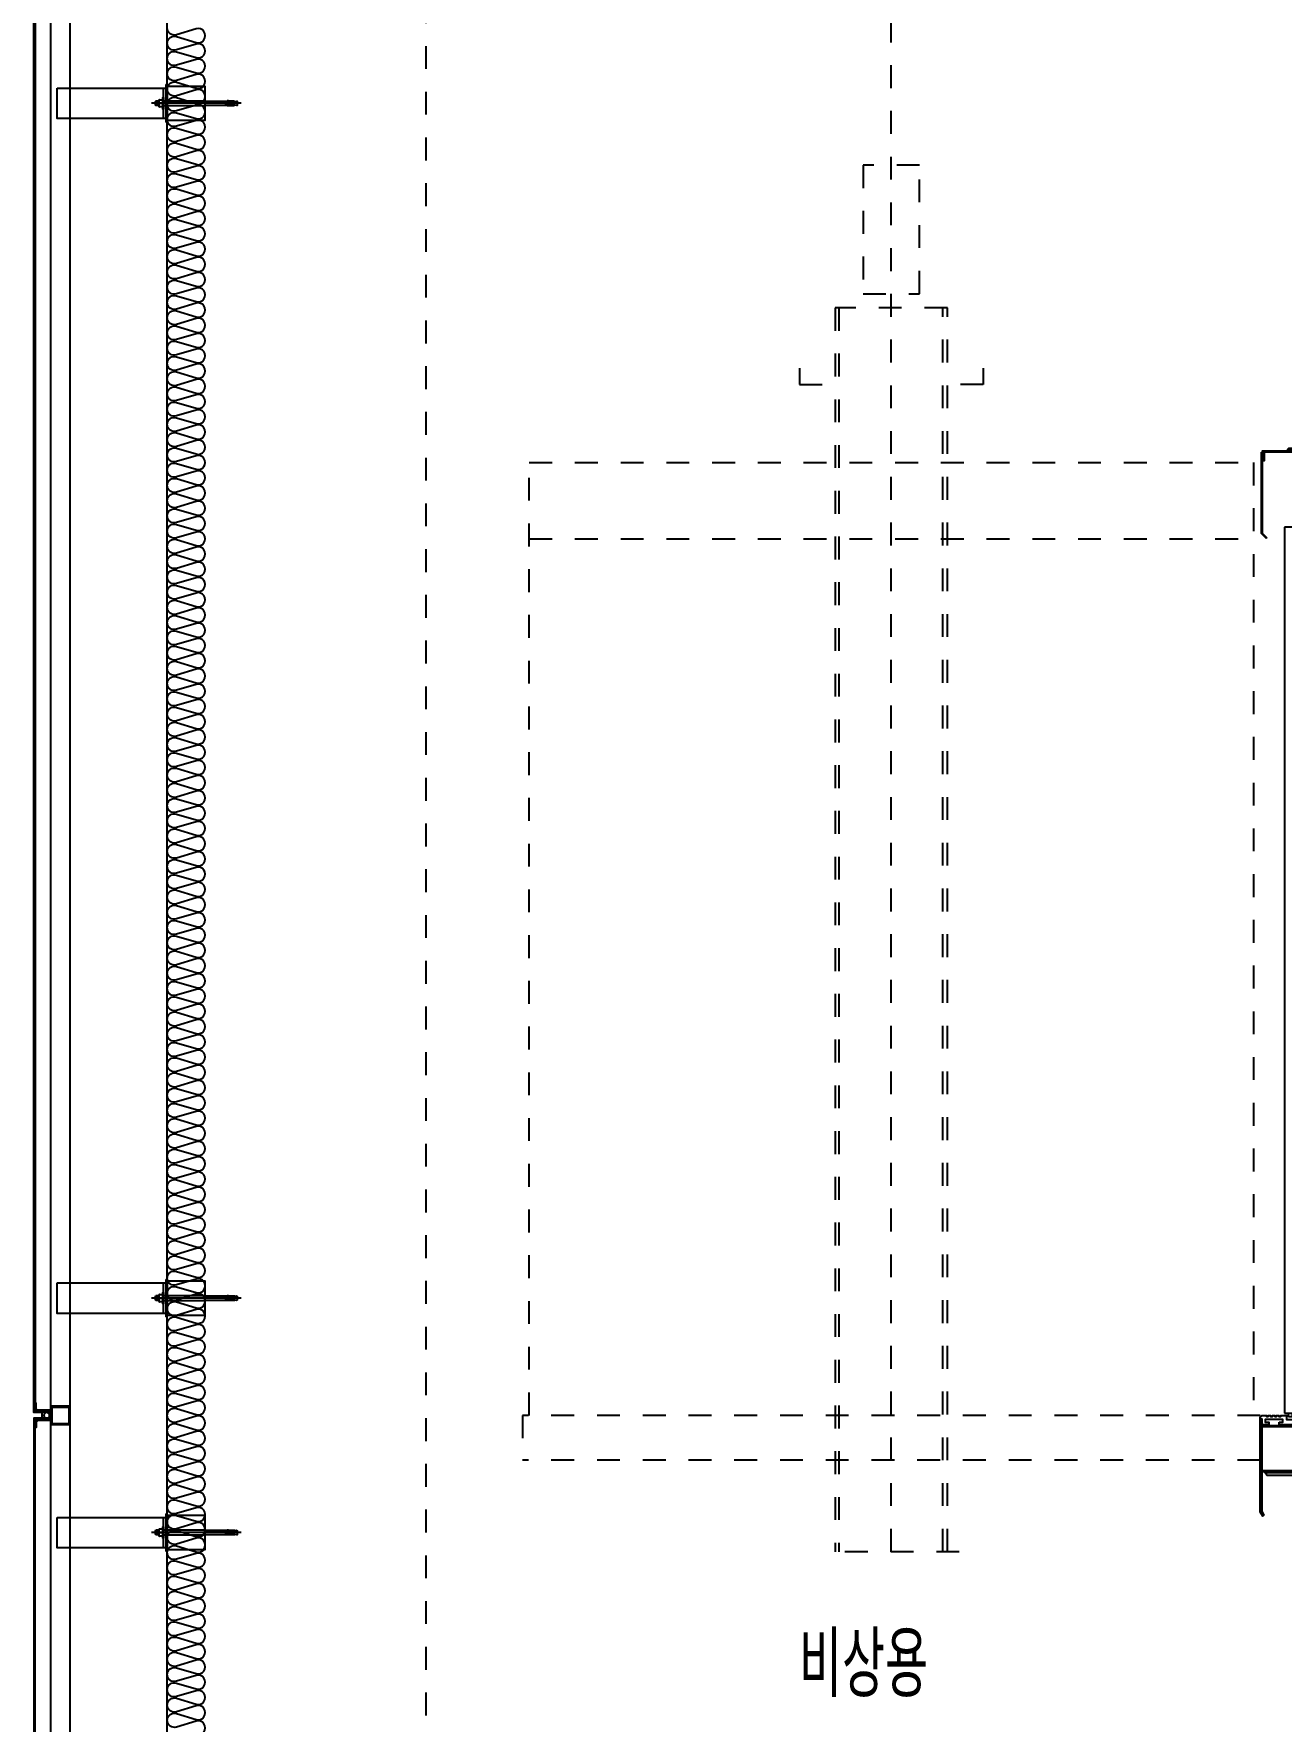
# Model space of a CAD drawing. Header units: millimetres. Extents: x -1320 to 172218, y -4077 to 50350.
# Drawn here: x 118350 to 121623, y 16948 to 21375 of the extents above; entities that cross this region are included whole.
import ezdxf
from ezdxf.enums import TextEntityAlignment as Align

# ---------------------------------------------------------------- set-up
doc = ezdxf.new("R2010")
doc.units = ezdxf.units.MM
doc.header["$LTSCALE"] = 60
doc.linetypes.add('HIDDEN', pattern=[2, 1, -1])
for name, color, linetype in [('A-CORE-ELEV', 5, 'Continuous'), ('A-ETC-8', 8, 'Continuous'), ('A-FIN', 6, 'Continuous'), ('DOR', 4, 'Continuous'), ('ELE8_3', 8, 'Continuous'), ('INSUL', 8, 'Continuous'), ('ISL', 251, 'Continuous'), ('STL4', 4, 'Continuous')]:
    doc.layers.add(name, color=color, linetype=linetype)
doc.layers.add('NOPLOT', color=191, linetype='Continuous', plot=False)
doc.layers.add('NOPLOT-TEXT', color=11, linetype='Continuous', plot=False)
doc.styles.add('Gtx', font='')
doc.styles.get('Gtx').set_extended_font_data('Dotum')

# ---------------------------------------------------------------- blocks, each defined once
blk = doc.blocks.new('A$C5c2f2086')
at = {"layer": 'DOR'}
for p, q in [((258.5, 275.7), (258.5, 2599.7)), ((258.5, 2599.7), (288.5, 2599.7)), ((288.5, 2599.7), (288.5, 275.7)), ((288.4, 275.7), (258.4, 275.7)), ((268.3, 275.7), (268.3, 265.8)), ((268.3, 265.8), (278.3, 265.8)), ((278.3, 265.8), (278.3, 275.7))]:
    blk.add_line(p, q, dxfattribs=at)
at = {"layer": 'DOR', "elevation": 0}
for points in [[(-100, 2739.7), (-100, 2569.7), (-97, 2572.7), (-97, 2572.7), (-97, 2572.7), (-97, 2736.7), (-80, 2736.7), (-80, 2739.7)], [(-97, 2572.7), (-100, 2569.7), (248.4, 2569.7), (248.4, 2679.8), (235.5, 2679.8), (235.5, 2676.8), (245.4, 2676.8), (245.4, 2572.7), (-97, 2572.7)]]:
    blk.add_lwpolyline(points, close=True, dxfattribs=at)
at = {"layer": 'ELE8_3'}
for p, q in [((246, 2846.8), (163.9, 2846.8)), ((169.2, 2853.2), (174.2, 2853.2)), ((169.2, 2840.2), (169.2, 2853.2)), ((174.2, 2840.2), (169.2, 2840.2)), ((174.2, 2854.2), (174.2, 2853.2)), ((219.3, 2854.2), (174.2, 2854.2)), ((181.5, 2851.2), (174.2, 2853.2)), ((181.5, 2842.2), (174.2, 2840.2)), ((174.2, 2839.2), (174.2, 2840.2)), ((219.3, 2839.2), (174.2, 2839.2)), ((176.5, 2842.2), (176.5, 2851.2)), ((236.4, 2851.2), (176.5, 2851.2)), ((236.4, 2842.2), (176.5, 2842.2)), ((219.3, 2841.2), (178.9, 2841.2)), ((219.3, 2852.2), (180.1, 2852.2)), ((225.9, 2860.6), (227.1, 2860.6)), ((227.1, 2860.6), (227.1, 2832.6)), ((239.4, 2851.2), (236.4, 2851.2)), ((236.4, 2842.2), (239.4, 2842.2)), ((239.4, 2842.2), (239.4, 2851.2)), ((227.1, 2832.6), (225.9, 2832.6)), ((-100, 269.7), (-100, 2569.7)), ((248.4, 269.7), (248.4, 2569.7)), ((223, 243.1), (223, 121.6)), ((348, 243.1), (223, 243.1)), ((223, 240.1), (348, 240.1)), ((223, 124.6), (348, 124.6)), ((223, 121.6), (348, 121.6)), ((118.6, 45.4), (118.6, 66)), ((135, 61.7), (121.7, 67.5)), ((135, 49.7), (121.7, 43.9)), ((122.1, 59.9), (123.8, 67.5)), ((123.8, 43.9), (122.1, 51.5)), ((132.2, 55.7), (122.9, 58.7)), ((132.2, 55.7), (122.9, 52.7)), ((129.1, 66.8), (125.3, 68.3)), ((129.1, 44.6), (125.3, 43.1)), ((129.1, 66.8), (128.6, 65.6)), ((130.9, 64.7), (128.6, 65.6)), ((130.9, 46.7), (128.6, 45.8)), ((129.1, 44.6), (128.6, 45.8)), ((131.3, 65.9), (130.9, 64.7)), ((131.3, 45.5), (130.9, 46.7)), ((135, 64.4), (131.3, 65.9)), ((135, 47), (131.3, 45.5)), ((179.9, 64.4), (135, 64.4)), ((240.9, 61.7), (135, 61.7)), ((135, 49.7), (240.9, 49.7)), ((135, 47), (179.9, 47)), ((179.9, 64.4), (179.9, 62.8)), ((182.1, 62.8), (179.9, 62.8)), ((179.9, 47), (179.9, 48.6)), ((182.1, 48.6), (179.9, 48.6)), ((219.1, 64.4), (182.1, 64.4)), ((182.1, 64.4), (182.1, 62.8)), ((182.1, 47), (182.1, 48.6)), ((182.1, 47), (219.1, 47)), ((231.1, 79.7), (228.1, 79.7)), ((228.1, 79.7), (228.1, 31.7)), ((231.1, 31.7), (231.1, 79.7)), ((232.1, 65), (238.3, 65)), ((232.1, 46.4), (238.3, 46.4)), ((232.2, 60.8), (238.3, 60.8)), ((232.2, 50.6), (238.3, 50.6)), ((239.3, 48.5), (239.3, 62.9)), ((246.7, 61.7), (239.3, 61.7)), ((247.8, 60.6), (239.3, 60.6)), ((247.8, 50.8), (239.3, 50.8)), ((246.7, 49.7), (239.3, 49.7)), ((247.8, 60.6), (246.7, 61.7)), ((246.7, 49.7), (246.7, 61.7)), ((247.8, 50.8), (246.7, 49.7)), ((247.8, 50.8), (247.8, 60.6)), ((231.1, 31.7), (228.1, 31.7))]:
    blk.add_line(p, q, dxfattribs=at)
for centre, radius, start, end in [((120.8, 65.5), 2.18, 66.5713, 180), ((120.8, 45.9), 2.18, 180, 293.4287), ((123.2, 59.7), 1.09, 167.4712, 252.3499), ((123.2, 51.7), 1.09, 107.6501, 192.5288), ((124.9, 67.3), 1.09, 68.1986, 167.4712), ((235.2, 62.2), 4.14, 137.6649, 170.3543), ((235.2, 63.6), 4.14, 189.6457, 222.5519), ((244.3, 55.7), 13.1, 157.1519, 202.8481), ((235.2, 47.8), 4.14, 137.4481, 170.3543), ((235.2, 49.2), 4.14, 189.6457, 222.3351), ((235.2, 62.2), 4.14, 9.6457, 42.3351), ((235.2, 63.6), 4.14, 317.4481, 350.3543), ((226.2, 55.7), 13.1, 337.1519, 22.8481), ((235.2, 47.8), 4.14, 9.6457, 42.5519), ((235.2, 49.2), 4.14, 317.6649, 350.3543), ((124.9, 44.1), 1.09, 192.5288, 291.8014)]:
    blk.add_arc(centre, radius, start, end, dxfattribs=at)
at = {"layer": 'NOPLOT'}
blk.add_line((-79.9, 2719.7), (220.1, 2719.7), dxfattribs=at)
at = {"layer": 'STL4', "elevation": 0}
for points in [[(231.6, 2808.4), (231, 2808.7), (230.5, 2809), (230, 2809.3), (229.5, 2809.7), (228.8, 2810.3), (228.2, 2811), (227.8, 2811.5), (227.5, 2812), (227.2, 2812.5), (226.9, 2813.1), (226.5, 2813.8), (226.3, 2814.8), (226, 2815.7), (226, 2816.6), (225.9, 2817.2), (225.9, 2870.7), (220.1, 2876.6), (220.1, 2801.6), (283, 2801.6), (277.1, 2807.4), (235.7, 2807.4), (235.1, 2807.5), (234.2, 2807.5), (233.3, 2807.8), (232.4, 2808)], [(248.1, 2796.6), (342.4, 2796.6), (342.4, 2774.2), (346.4, 2774.2), (346.4, 2800.6), (244.1, 2800.6), (244.1, 2689.7), (248.1, 2689.7)], [(349.2, 2797.2), (347.4, 2797.2), (347.4, 2584), (336, 2572.6), (337.3, 2571.3), (349.2, 2583.2)], [(251.2, 2707.3), (249.3, 2707.3), (249.3, 2666), (251.2, 2666)], [(302.9, 251.6), (293, 251.6), (293, 258.6), (339.4, 258.6), (339.4, 251.6), (329.5, 251.6), (329.5, 244.7), (347.4, 244.7), (347.4, 259.9), (352.4, 259.9), (352.4, 264.8), (347.5, 269.7), (336.3, 269.7), (336.3, 266.8), (331.3, 266.8), (331.3, 269.7), (325.4, 269.7), (325.4, 266.8), (320.4, 266.8), (320.4, 269.7), (314.5, 269.7), (314.5, 266.8), (309.5, 266.8), (309.5, 269.7), (303.6, 269.7), (303.6, 266.8), (298.6, 266.8), (298.6, 269.7), (283.4, 269.7), (283.4, 258.6), (263.4, 258.6), (263.4, 269.7), (242.4, 269.7), (242.4, 262.7), (247.3, 262.7), (247.3, 251.7), (242.4, 251.7), (242.4, 244.7), (252.3, 244.7), (252.3, 259.7), (257.3, 259.7), (257.3, 244.7), (302.9, 244.7)], [(352.3, 258.9), (348.4, 258.9), (348.4, 239.7), (348.4, 17.5), (342.7, 7.7), (345.9, 5.5), (352.3, 16.4)]]:
    blk.add_lwpolyline(points, close=True, dxfattribs=at)
blk.add_lwpolyline([(340.1, 119.7), (220.1, 119.7), (220.1, 0), (228.1, 6), (228.1, 105.7, -0.416885), (234.2, 111.7), (334.1, 111.7)], format="xyb", close=True, dxfattribs=at)
at = {"layer": 'NOPLOT', "color": 1, "style": 'Gtx'}
blk.add_text('H2300', height=50, rotation=270, dxfattribs=at).set_placement((154.6, 651.9))
blk = doc.blocks.new('A$C632c858f')
at = {"layer": 'A-ETC-8'}
blk.add_arc((-2.8, 0), 24, 341.8248, 18.1752, dxfattribs=at)
blk.add_ellipse((34, 0), major_axis=(7.59, 0), ratio=0.987937, dxfattribs=at)
blk = doc.blocks.new('A$Cae507117')
at = {"layer": 'A-ETC-8'}
for points in [[(-50, 0), (-50, -50), (0, -50), (0, 0)], [(-46.8, -3.2), (-46.8, -46.8), (-3.2, -46.8), (-3.2, -3.2)]]:
    blk.add_lwpolyline(points, close=True, dxfattribs=at)
blk = doc.blocks.new('너트 M12')
for p, q in [((-9, 0), (9, 0)), ((-9.5, -9), (-9.5, -0.5)), ((9, -9.5), (-9, -9.5)), ((0, -8.3), (0, -1.2)), ((9.5, -0.5), (9.5, -9))]:
    blk.add_line(p, q)
for centre, start, end in [((-9, -0.5), 90, 180), ((-9, -9), 180, 270), ((9, -0.5), 0, 90), ((9, -9), 270, 0)]:
    blk.add_arc(centre, 0.5, start, end)
at = {"extrusion": (0, 0, -1)}
for centre, major_axis, ratio, start_param, end_param in [((-4.8, -0.9), (-4.75, 0.31), 0.185359, -0.024388, 3.141593), ((4.8, -0.9), (4.75, 0.31), 0.185108, 3.141593, 6.30754), ((-4.8, -8.6), (4.75, 0.31), 0.187111, 0, 3.166211), ((4.8, -8.6), (-4.75, 0.31), 0.185991, 3.117121, 6.283185)]:
    blk.add_ellipse(centre, major_axis=major_axis, ratio=ratio, start_param=start_param, end_param=end_param, dxfattribs=at)
blk = doc.blocks.new('A$C5ebcaad0')
at = {"layer": 'A-ETC-8'}
for p, q in [((-439, -220.5), (-439, -229.5)), ((-437, -219), (-437.5, -219)), ((-426, -220.5), (-437, -219)), ((-431.6, -219.7), (-431.6, -221.5)), ((-415.6, -218.7), (-430.6, -218.7)), ((-426, -220.5), (-412, -220.5)), ((-415.6, -218.7), (-412.6, -218.7)), ((-412.6, -218.7), (-412.6, -231.2)), ((-412, -231), (-412, -219)), ((-409, -219), (-412, -219)), ((-409, -231), (-409, -219)), ((-355, -219), (-409, -219)), ((-355, -219), (-245.5, -219)), ((-234, -219), (-225.5, -219)), ((-234, -220.5), (-224, -220.5)), ((-225.5, -231), (-225.5, -219)), ((-224, -220.5), (-225.5, -219)), ((-224, -229.5), (-224, -220.5)), ((-449, -225), (-214, -225)), ((-437.5, -231), (-437, -231)), ((-437, -231), (-426, -229.5)), ((-431.6, -228.5), (-431.6, -230.2)), ((-431.1, -222.3), (-429.3, -223.5)), ((-431.1, -227.7), (-429.3, -226.5)), ((-430.6, -231.2), (-415.6, -231.2)), ((-421.1, -224), (-427.7, -224)), ((-421.1, -226), (-427.7, -226)), ((-426, -229.5), (-412, -229.5)), ((-420.6, -223.5), (-420.6, -223)), ((-420.6, -227), (-420.6, -226.5)), ((-416.6, -227), (-416.6, -223)), ((-415.6, -231.2), (-412.6, -231.2)), ((-412, -231), (-409, -231)), ((-409, -231), (-355, -231)), ((-245.5, -231), (-355, -231)), ((-234.2, -229.5), (-224, -229.5)), ((-234, -231), (-225.5, -231)), ((-224, -229.5), (-225.5, -231))]:
    blk.add_line(p, q, dxfattribs=at)
blk.add_lwpolyline([(-251.5, -177.5), (-251.5, -272.5, -0.414214), (-252.5, -273.5), (-255, -273.5), (-255, -176.5), (-252.5, -176.5, -0.414214)], format="xyb", close=True, dxfattribs=at)
for points in [[(-255, -180.5), (-255, -269.5), (-355, -269.5), (-355, -180.5)], [(33.5, -185), (-251.5, -185), (-251.5, -265), (33.5, -265)], [(-251.5, -265), (-245.5, -265), (-245.5, -185), (-251.5, -185)], [(-245.5, -210), (-245.5, -240), (-243.5, -240), (-243.5, -210)]]:
    blk.add_lwpolyline(points, close=True, dxfattribs=at)
for centre, radius, start, end in [((-437.5, -220.5), 1.5, 90, 180), ((-430.6, -219.7), 1, 90, 180), ((-418.6, -223), 2, 90, 180), ((-418.6, -223), 2, 0, 90), ((-437.5, -229.5), 1.5, 180, 270), ((-430.6, -221.5), 1, 180, 236.3099), ((-430.6, -228.5), 1, 123.6901, 180), ((-430.6, -230.2), 1, 180, 270), ((-427.7, -221), 3, 236.3099, 270), ((-427.7, -229), 3, 90, 123.6901), ((-421.1, -223.5), 0.5, 270, 0), ((-421.1, -226.5), 0.5, 0, 90), ((-418.6, -227), 2, 180, 270), ((-418.6, -227), 2, 270, 0)]:
    blk.add_arc(centre, radius, start, end, dxfattribs=at)
at = {"layer": 'A-ETC-8', "xscale": -1, "rotation": 90}
blk.add_blockref('너트 M12', (-243.5, -225), dxfattribs=at)

msp = doc.modelspace()

# ---------------------------------------------------------------- linework, layer by layer
at = {"layer": 'A-CORE-ELEV', "color": 4, "linetype": 'HIDDEN'}
for p, q in [((119379.2, 13602.7, 0), (119379.2, 44583.7)), ((120599.8, 17392.4, 0), (120599.8, 43914.6, 0)), ((120674, 21030.2, 0), (120525.7, 21030.2, 0)), ((120525.7, 21030.2, 0), (120525.7, 20692.9, 0)), ((120674, 20692.9, 0), (120674, 21030.2, 0)), ((120525.7, 20692.9, 0), (120674, 20692.9, 0)), ((120452.8, 20655.8, 0), (120452.8, 17392.4, 0)), ((120746.9, 20655.8, 0), (120452.8, 20655.8, 0)), ((120462.2, 20655.8, 0), (120462.2, 17392.4, 0)), ((120734.8, 17392.4, 0), (120734.8, 20655.8, 0)), ((120746.9, 17392.4, 0), (120746.9, 20655.8, 0)), ((120358.6, 20497.6, 0), (120358.6, 20454.5, 0)), ((120841.1, 20497.6, 0), (120841.1, 20454.5, 0)), ((120358.6, 20454.5, 0), (120452.8, 20454.5, 0)), ((120841.1, 20454.5, 0), (120746.9, 20454.5, 0)), ((119649.8, 17750, 0), (119649.8, 20250)), ((119649.8, 20250, 0), (121549.8, 20250)), ((121549.8, 20250), (121549.8, 17750)), ((119649.8, 20050), (121549.8, 20050, 0)), ((121567.8, 17750, 0), (119631.9, 17750, 0)), ((119631.9, 17750, 0), (119631.9, 17632.6, 0)), ((121567.8, 17750), (121567.8, 17632.6)), ((121567.8, 17632.6, 0), (119631.9, 17632.6, 0)), ((120778.2, 17392.4, 0), (120421.5, 17392.4, 0))]:
    msp.add_line(p, q, dxfattribs=at)
at = {"layer": 'A-ETC-8'}
for p, q in [((118395, 680), (118395, 47070, 0)), ((118445, 47070, 0), (118445, 680))]:
    msp.add_line(p, q, dxfattribs=at)
at = {"layer": 'A-ETC-8', "elevation": 0}
for points in [[(118358, 17761.5), (118393, 17761.5), (118393, 17750.5), (118395, 17750.5), (118395, 17763.5), (118359.7, 17763.5, 0.226541), (118356, 17767.2), (118356, 17781.9), (118354, 17781.9), (118354, 17765.5, -0.414214)], [(118358, 17738.5), (118393, 17738.5), (118393, 17749.5), (118395, 17749.5), (118395, 17736.5), (118359.7, 17736.5, -0.226541), (118356, 17732.8), (118356, 17718.1), (118354, 17718.1), (118354, 17734.5, 0.414214)]]:
    msp.add_lwpolyline(points, format="xyb", close=True, dxfattribs=at)
at = {"layer": 'A-FIN', "elevation": 0}
for points in [[(118391, 17761.5), (118391, 17757.5), (118350, 17757.5), (118350, 21492.5), (118391, 21492.5), (118391, 21488.5), (118354, 21488.5), (118354, 17761.5), (118391, 17761.5)], [(118391, 17738.5), (118391, 17742.5), (118350, 17742.5), (118350, 14757.5), (118391, 14757.5), (118391, 14761.5), (118354, 14761.5), (118354, 17738.5), (118391, 17738.5)]]:
    msp.add_lwpolyline(points, close=True, dxfattribs=at)
at = {"layer": 'INSUL'}
msp.add_line((118700, -1850, 0), (118700, 47000, 0), dxfattribs=at)
at = {"layer": 'ISL', "elevation": 0}
msp.add_lwpolyline([(118775.8, 16912.4, 1.372593), (118775.8, 16947.7), (118724.2, 16932.4, -0.509267), (118700, 16950, -0.509267), (118724.2, 16967.7), (118775.8, 16952.4, 1.372593), (118775.8, 16987.7), (118724.2, 16972.4, -0.509267), (118700, 16990, -0.509267), (118724.2, 17007.7), (118775.8, 16992.4, 1.372593), (118775.8, 17027.7), (118724.2, 17012.4, -0.509267), (118700, 17030, -0.509267), (118724.2, 17047.7), (118775.8, 17032.4, 1.372593), (118775.8, 17067.7), (118724.2, 17052.4, -0.509267), (118700, 17070, -0.509267), (118724.2, 17087.7), (118775.8, 17072.4, 1.372593), (118775.8, 17107.7), (118724.2, 17092.4, -0.509267), (118700, 17110, -0.509267), (118724.2, 17127.7), (118775.8, 17112.4, 1.372593), (118775.8, 17147.7), (118724.2, 17132.4, -0.509267), (118700, 17150, -0.509267), (118724.2, 17167.7), (118775.8, 17152.4, 1.372593), (118775.8, 17187.7), (118724.2, 17172.4, -0.509267), (118700, 17190, -0.509267), (118724.2, 17207.7), (118775.8, 17192.4, 1.372593), (118775.8, 17227.7), (118724.2, 17212.4, -0.509267), (118700, 17230, -0.509267), (118724.2, 17247.7), (118775.8, 17232.4, 1.372593), (118775.8, 17267.7), (118724.2, 17252.4, -0.509267), (118700, 17270, -0.509267), (118724.2, 17287.7), (118775.8, 17272.4, 1.372593), (118775.8, 17307.7), (118724.2, 17292.4, -0.509267), (118700, 17310, -0.509267), (118724.2, 17327.7), (118775.8, 17312.4, 1.372593), (118775.8, 17347.7), (118724.2, 17332.4, -0.509267), (118700, 17350, -0.509267), (118724.2, 17367.7), (118775.8, 17352.4, 1.372593), (118775.8, 17387.7), (118724.2, 17372.4, -0.509267), (118700, 17390, -0.509267), (118724.2, 17407.7), (118775.8, 17392.4, 1.372593), (118775.8, 17427.7), (118724.2, 17412.4, -0.509267), (118700, 17430, -0.509267), (118724.2, 17447.7), (118775.8, 17432.4, 1.372593), (118775.8, 17467.7), (118724.2, 17452.4, -0.509267), (118700, 17470, -0.509267), (118724.2, 17487.7), (118775.8, 17472.4, 1.372593), (118775.8, 17507.7), (118724.2, 17492.4, -0.509267), (118700, 17510, -0.509267), (118724.2, 17527.7), (118775.8, 17512.4, 1.372593), (118775.8, 17547.7), (118724.2, 17532.4, -0.509267), (118700, 17550, -0.509267), (118724.2, 17567.7), (118775.8, 17552.4, 1.372593), (118775.8, 17587.7), (118724.2, 17572.4, -0.509267), (118700, 17590, -0.509267), (118724.2, 17607.7), (118775.8, 17592.4, 1.372593), (118775.8, 17627.7), (118724.2, 17612.4, -0.509267), (118700, 17630, -0.509267), (118724.2, 17647.7), (118775.8, 17632.4, 1.372593), (118775.8, 17667.7), (118724.2, 17652.4, -0.509267), (118700, 17670, -0.509267), (118724.2, 17687.7), (118775.8, 17672.4, 1.372593), (118775.8, 17707.7), (118724.2, 17692.4, -0.509267), (118700, 17710, -0.509267), (118724.2, 17727.7), (118775.8, 17712.4, 1.372593), (118775.8, 17747.7), (118724.2, 17732.4, -0.509267), (118700, 17750, -0.509267), (118724.2, 17767.7), (118775.8, 17752.4, 1.372593), (118775.8, 17787.7), (118724.2, 17772.4, -0.509267), (118700, 17790, -0.509267), (118724.2, 17807.7), (118775.8, 17792.4, 1.372593), (118775.8, 17827.7), (118724.2, 17812.4, -0.509267), (118700, 17830, -0.509267), (118724.2, 17847.7), (118775.8, 17832.4, 1.372593), (118775.8, 17867.7), (118724.2, 17852.4, -0.509267), (118700, 17870, -0.509267), (118724.2, 17887.7), (118775.8, 17872.4, 1.372593), (118775.8, 17907.7), (118724.2, 17892.4, -0.509267), (118700, 17910, -0.509267), (118724.2, 17927.7), (118775.8, 17912.4, 1.372593), (118775.8, 17947.7), (118724.2, 17932.4, -0.509267), (118700, 17950, -0.509267), (118724.2, 17967.7), (118775.8, 17952.4, 1.372593), (118775.8, 17987.7), (118724.2, 17972.4, -0.509267), (118700, 17990, -0.509267), (118724.2, 18007.7), (118775.8, 17992.4, 1.372593), (118775.8, 18027.7), (118724.2, 18012.4, -0.509267), (118700, 18030, -0.509267), (118724.2, 18047.7), (118775.8, 18032.4, 1.372593), (118775.8, 18067.7), (118724.2, 18052.4, -0.509267), (118700, 18070, -0.509267), (118724.2, 18087.7), (118775.8, 18072.4, 1.372593), (118775.8, 18107.7), (118724.2, 18092.4, -0.509267), (118700, 18110, -0.509267), (118724.2, 18127.7), (118775.8, 18112.4, 1.372593), (118775.8, 18147.7), (118724.2, 18132.4, -0.509267), (118700, 18150, -0.509267), (118724.2, 18167.7), (118775.8, 18152.4, 1.372593), (118775.8, 18187.7), (118724.2, 18172.4, -0.509267), (118700, 18190, -0.509267), (118724.2, 18207.7), (118775.8, 18192.4, 1.372593), (118775.8, 18227.7), (118724.2, 18212.4, -0.509267), (118700, 18230, -0.509267), (118724.2, 18247.7), (118775.8, 18232.4, 1.372593), (118775.8, 18267.7), (118724.2, 18252.4, -0.509267), (118700, 18270, -0.509267), (118724.2, 18287.7), (118775.8, 18272.4, 1.372593), (118775.8, 18307.7), (118724.2, 18292.4, -0.509267), (118700, 18310, -0.509267), (118724.2, 18327.7), (118775.8, 18312.4, 1.372593), (118775.8, 18347.7), (118724.2, 18332.4, -0.509267), (118700, 18350, -0.509267), (118724.2, 18367.7), (118775.8, 18352.4, 1.372593), (118775.8, 18387.7), (118724.2, 18372.4, -0.509267), (118700, 18390, -0.509267), (118724.2, 18407.7), (118775.8, 18392.4, 1.372593), (118775.8, 18427.7), (118724.2, 18412.4, -0.509267), (118700, 18430, -0.509267), (118724.2, 18447.7), (118775.8, 18432.4, 1.372593), (118775.8, 18467.7), (118724.2, 18452.4, -0.509267), (118700, 18470, -0.509267), (118724.2, 18487.7), (118775.8, 18472.4, 1.372593), (118775.8, 18507.7), (118724.2, 18492.4, -0.509267), (118700, 18510, -0.509267), (118724.2, 18527.7), (118775.8, 18512.4, 1.372593), (118775.8, 18547.7), (118724.2, 18532.4, -0.509267), (118700, 18550, -0.509267), (118724.2, 18567.7), (118775.8, 18552.4, 1.372593), (118775.8, 18587.7), (118724.2, 18572.4, -0.509267), (118700, 18590, -0.509267), (118724.2, 18607.7), (118775.8, 18592.4, 1.372593), (118775.8, 18627.7), (118724.2, 18612.4, -0.509267), (118700, 18630, -0.509267), (118724.2, 18647.7), (118775.8, 18632.4, 1.372593), (118775.8, 18667.7), (118724.2, 18652.4, -0.509267), (118700, 18670, -0.509267), (118724.2, 18687.7), (118775.8, 18672.4, 1.372593), (118775.8, 18707.7), (118724.2, 18692.4, -0.509267), (118700, 18710, -0.509267), (118724.2, 18727.7), (118775.8, 18712.4, 1.372593), (118775.8, 18747.7), (118724.2, 18732.4, -0.509267), (118700, 18750, -0.509267), (118724.2, 18767.7), (118775.8, 18752.4, 1.372593), (118775.8, 18787.7), (118724.2, 18772.4, -0.509267), (118700, 18790, -0.509267), (118724.2, 18807.7), (118775.8, 18792.4, 1.372593), (118775.8, 18827.7), (118724.2, 18812.4, -0.509267), (118700, 18830, -0.509267), (118724.2, 18847.7), (118775.8, 18832.4, 1.372593), (118775.8, 18867.7), (118724.2, 18852.4, -0.509267), (118700, 18870, -0.509267), (118724.2, 18887.7), (118775.8, 18872.4, 1.372593), (118775.8, 18907.7), (118724.2, 18892.4, -0.509267), (118700, 18910, -0.509267), (118724.2, 18927.7), (118775.8, 18912.4, 1.372593), (118775.8, 18947.7), (118724.2, 18932.4, -0.509267), (118700, 18950, -0.509267), (118724.2, 18967.7), (118775.8, 18952.4, 1.372593), (118775.8, 18987.7), (118724.2, 18972.4, -0.509267), (118700, 18990, -0.509267), (118724.2, 19007.7), (118775.8, 18992.4, 1.372593), (118775.8, 19027.7), (118724.2, 19012.4, -0.509267), (118700, 19030, -0.509267), (118724.2, 19047.7), (118775.8, 19032.4, 1.372593), (118775.8, 19067.7), (118724.2, 19052.4, -0.509267), (118700, 19070, -0.509267), (118724.2, 19087.7), (118775.8, 19072.4, 1.372593), (118775.8, 19107.7), (118724.2, 19092.4, -0.509267), (118700, 19110, -0.509267), (118724.2, 19127.7), (118775.8, 19112.4, 1.372593), (118775.8, 19147.7), (118724.2, 19132.4, -0.509267), (118700, 19150, -0.509267), (118724.2, 19167.7), (118775.8, 19152.4, 1.372593), (118775.8, 19187.7), (118724.2, 19172.4, -0.509267), (118700, 19190, -0.509267), (118724.2, 19207.7), (118775.8, 19192.4, 1.372593), (118775.8, 19227.7), (118724.2, 19212.4, -0.509267), (118700, 19230, -0.509267), (118724.2, 19247.7), (118775.8, 19232.4, 1.372593), (118775.8, 19267.7), (118724.2, 19252.4, -0.509267), (118700, 19270, -0.509267), (118724.2, 19287.7), (118775.8, 19272.4, 1.372593), (118775.8, 19307.7), (118724.2, 19292.4, -0.509267), (118700, 19310, -0.509267), (118724.2, 19327.7), (118775.8, 19312.4, 1.372593), (118775.8, 19347.7), (118724.2, 19332.4, -0.509267), (118700, 19350, -0.509267), (118724.2, 19367.7), (118775.8, 19352.4, 1.372593), (118775.8, 19387.7), (118724.2, 19372.4, -0.509267), (118700, 19390, -0.509267), (118724.2, 19407.7), (118775.8, 19392.4, 1.372593), (118775.8, 19427.7), (118724.2, 19412.4, -0.509267), (118700, 19430, -0.509267), (118724.2, 19447.7), (118775.8, 19432.4, 1.372593), (118775.8, 19467.7), (118724.2, 19452.4, -0.509267), (118700, 19470, -0.509267), (118724.2, 19487.7), (118775.8, 19472.4, 1.372593), (118775.8, 19507.7), (118724.2, 19492.4, -0.509267), (118700, 19510, -0.509267), (118724.2, 19527.7), (118775.8, 19512.4, 1.372593), (118775.8, 19547.7), (118724.2, 19532.4, -0.509267), (118700, 19550, -0.509267), (118724.2, 19567.7), (118775.8, 19552.4, 1.372593), (118775.8, 19587.7), (118724.2, 19572.4, -0.509267), (118700, 19590, -0.509267), (118724.2, 19607.7), (118775.8, 19592.4, 1.372593), (118775.8, 19627.7), (118724.2, 19612.4, -0.509267), (118700, 19630, -0.509267), (118724.2, 19647.7), (118775.8, 19632.4, 1.372593), (118775.8, 19667.7), (118724.2, 19652.4, -0.509267), (118700, 19670, -0.509267), (118724.2, 19687.7), (118775.8, 19672.4, 1.372593), (118775.8, 19707.7), (118724.2, 19692.4, -0.509267), (118700, 19710, -0.509267), (118724.2, 19727.7), (118775.8, 19712.4, 1.372593), (118775.8, 19747.7), (118724.2, 19732.4, -0.509267), (118700, 19750, -0.509267), (118724.2, 19767.7), (118775.8, 19752.4, 1.372593), (118775.8, 19787.7), (118724.2, 19772.4, -0.509267), (118700, 19790, -0.509267), (118724.2, 19807.7), (118775.8, 19792.4, 1.372593), (118775.8, 19827.7), (118724.2, 19812.4, -0.509267), (118700, 19830, -0.509267), (118724.2, 19847.7), (118775.8, 19832.4, 1.372593), (118775.8, 19867.7), (118724.2, 19852.4, -0.509267), (118700, 19870, -0.509267), (118724.2, 19887.7), (118775.8, 19872.4, 1.372593), (118775.8, 19907.7), (118724.2, 19892.4, -0.509267), (118700, 19910, -0.509267), (118724.2, 19927.7), (118775.8, 19912.4, 1.372593), (118775.8, 19947.7), (118724.2, 19932.4, -0.509267), (118700, 19950, -0.509267), (118724.2, 19967.7), (118775.8, 19952.4, 1.372593), (118775.8, 19987.7), (118724.2, 19972.4, -0.509267), (118700, 19990, -0.509267), (118724.2, 20007.7), (118775.8, 19992.4, 1.372593), (118775.8, 20027.7), (118724.2, 20012.4, -0.509267), (118700, 20030, -0.509267), (118724.2, 20047.7), (118775.8, 20032.4, 1.372593), (118775.8, 20067.7), (118724.2, 20052.4, -0.509267), (118700, 20070, -0.509267), (118724.2, 20087.7), (118775.8, 20072.4, 1.372593), (118775.8, 20107.7), (118724.2, 20092.4, -0.509267), (118700, 20110, -0.509267), (118724.2, 20127.7), (118775.8, 20112.4, 1.372593), (118775.8, 20147.7), (118724.2, 20132.4, -0.509267), (118700, 20150, -0.509267), (118724.2, 20167.7), (118775.8, 20152.4, 1.372593), (118775.8, 20187.7), (118724.2, 20172.4, -0.509267), (118700, 20190, -0.509267), (118724.2, 20207.7), (118775.8, 20192.4, 1.372593), (118775.8, 20227.7), (118724.2, 20212.4, -0.509267), (118700, 20230, -0.509267), (118724.2, 20247.7), (118775.8, 20232.4, 1.372593), (118775.8, 20267.7), (118724.2, 20252.4, -0.509267), (118700, 20270, -0.509267), (118724.2, 20287.7), (118775.8, 20272.4, 1.372593), (118775.8, 20307.7), (118724.2, 20292.4, -0.509267), (118700, 20310, -0.509267), (118724.2, 20327.7), (118775.8, 20312.4, 1.372593), (118775.8, 20347.7), (118724.2, 20332.4, -0.509267), (118700, 20350, -0.509267), (118724.2, 20367.7), (118775.8, 20352.4, 1.372593), (118775.8, 20387.7), (118724.2, 20372.4, -0.509267), (118700, 20390, -0.509267), (118724.2, 20407.7), (118775.8, 20392.4, 1.372593), (118775.8, 20427.7), (118724.2, 20412.4, -0.509267), (118700, 20430, -0.509267), (118724.2, 20447.7), (118775.8, 20432.4, 1.372593), (118775.8, 20467.7), (118724.2, 20452.4, -0.509267), (118700, 20470, -0.509267), (118724.2, 20487.7), (118775.8, 20472.4, 1.372593), (118775.8, 20507.7), (118724.2, 20492.4, -0.509267), (118700, 20510, -0.509267), (118724.2, 20527.7), (118775.8, 20512.4, 1.372593), (118775.8, 20547.7), (118724.2, 20532.4, -0.509267), (118700, 20550, -0.509267), (118724.2, 20567.7), (118775.8, 20552.4, 1.372593), (118775.8, 20587.7), (118724.2, 20572.4, -0.509267), (118700, 20590, -0.509267), (118724.2, 20607.7), (118775.8, 20592.4, 1.372593), (118775.8, 20627.7), (118724.2, 20612.4, -0.509267), (118700, 20630, -0.509267), (118724.2, 20647.7), (118775.8, 20632.4, 1.372593), (118775.8, 20667.7), (118724.2, 20652.4, -0.509267), (118700, 20670, -0.509267), (118724.2, 20687.7), (118775.8, 20672.4, 1.372593), (118775.8, 20707.7), (118724.2, 20692.4, -0.509267), (118700, 20710, -0.509267), (118724.2, 20727.7), (118775.8, 20712.4, 1.372593), (118775.8, 20747.7), (118724.2, 20732.4, -0.509267), (118700, 20750, -0.509267), (118724.2, 20767.7), (118775.8, 20752.4, 1.372593), (118775.8, 20787.7), (118724.2, 20772.4, -0.509267), (118700, 20790, -0.509267), (118724.2, 20807.7), (118775.8, 20792.4, 1.372593), (118775.8, 20827.7), (118724.2, 20812.4, -0.509267), (118700, 20830, -0.509267), (118724.2, 20847.7), (118775.8, 20832.4, 1.372593), (118775.8, 20867.7), (118724.2, 20852.4, -0.509267), (118700, 20870, -0.509267), (118724.2, 20887.7), (118775.8, 20872.4, 1.372593), (118775.8, 20907.7), (118724.2, 20892.4, -0.509267), (118700, 20910, -0.509267), (118724.2, 20927.7), (118775.8, 20912.4, 1.372593), (118775.8, 20947.7), (118724.2, 20932.4, -0.509267), (118700, 20950, -0.509267), (118724.2, 20967.7), (118775.8, 20952.4, 1.372593), (118775.8, 20987.7), (118724.2, 20972.4, -0.509267), (118700, 20990, -0.509267), (118724.2, 21007.7), (118775.8, 20992.4, 1.372593), (118775.8, 21027.7), (118724.2, 21012.4, -0.509267), (118700, 21030, -0.509267), (118724.2, 21047.7), (118775.8, 21032.4, 1.372593), (118775.8, 21067.7), (118724.2, 21052.4, -0.509267), (118700, 21070, -0.509267), (118724.2, 21087.7), (118775.8, 21072.4, 1.372593), (118775.8, 21107.7), (118724.2, 21092.4, -0.509267), (118700, 21110, -0.509267), (118724.2, 21127.7), (118775.8, 21112.4, 1.372593), (118775.8, 21147.7), (118724.2, 21132.4, -0.509267), (118700, 21150, -0.509267), (118724.2, 21167.7), (118775.8, 21152.4, 1.372593), (118775.8, 21187.7), (118724.2, 21172.4, -0.509267), (118700, 21190, -0.509267), (118724.2, 21207.7), (118775.8, 21192.4, 1.372593), (118775.8, 21227.7), (118724.2, 21212.4, -0.509267), (118700, 21230, -0.509267), (118724.2, 21247.7), (118775.8, 21232.4, 1.372593), (118775.8, 21267.7), (118724.2, 21252.4, -0.509267), (118700, 21270, -0.509267), (118724.2, 21287.7), (118775.8, 21272.4, 1.372593), (118775.8, 21307.7), (118724.2, 21292.4, -0.509267), (118700, 21310, -0.509267), (118724.2, 21327.7), (118775.8, 21312.4, 1.372593), (118775.8, 21347.7), (118724.2, 21332.4, -0.509267), (118700, 21350, -0.509267), (118724.2, 21367.7), (118775.8, 21352.4, 1.372593), (118775.8, 21387.7), (118724.2, 21372.4, -0.509267), (118700, 21390, -0.509267)], format="xyb", dxfattribs=at)

# ---------------------------------------------------------------- block references
at = {"layer": 'A-ETC-8', "xscale": -1}
for p in [(118445, 21417.5), (118445, 18282.5), (118445, 17667.5)]:
    msp.add_blockref('A$C5ebcaad0', p, dxfattribs=at)
at = {"layer": 'A-ETC-8', "xscale": -1, "rotation": 180}
for name, p in [('A$C632c858f', (118350, 17750)), ('A$Cae507117', (118445, 17725))]:
    msp.add_blockref(name, p, dxfattribs=at)
at = {"layer": 'STL4', "xscale": -1}
msp.add_blockref('A$C5c2f2086', (121920.1, 17480.3), dxfattribs=at)

# ---------------------------------------------------------------- texts
at = {"layer": 'NOPLOT-TEXT', "style": 'Gtx', "width": 0.6}
msp.add_text('비상용', height=150, dxfattribs=at).set_placement((120527, 17027), align=Align.CENTER)

doc.saveas('drawing.dxf')
